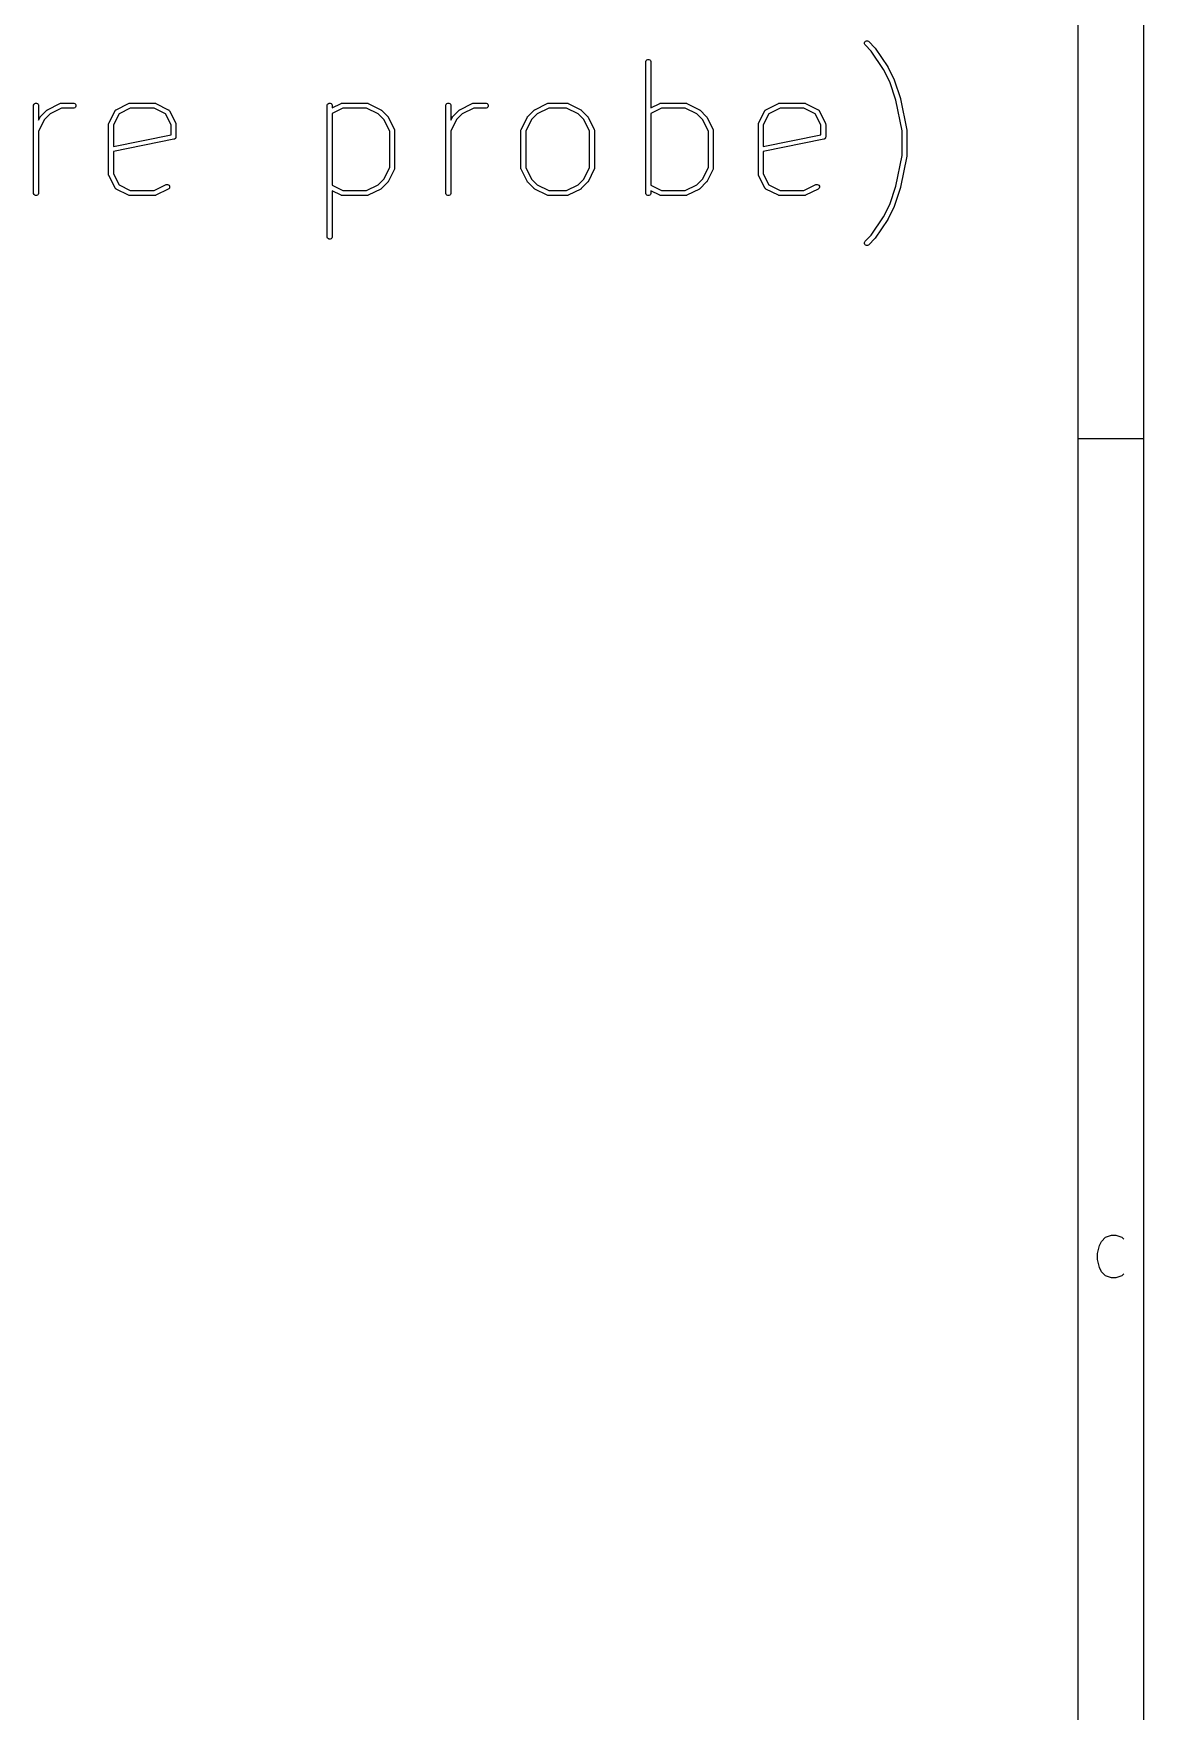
# Model space of a CAD drawing. Header units: inches. Extents: x 0.4 to 11.3, y -7.9 to -0.4.
# Drawn here: x 9.967 to 11.299, y -5.859 to -3.844 of the extents above; entities that cross this region are included whole.
import ezdxf

# ---------------------------------------------------------------- set-up
doc = ezdxf.new("R2010")
doc.units = ezdxf.units.IN
doc.header["$MEASUREMENT"] = 0
doc.layers.add('User.Drawings', color=9, linetype='CONTINUOUS', true_color=0xc2c2c2)

msp = doc.modelspace()

# ---------------------------------------------------------------- linework, layer by layer
at = {"layer": 'BLACK', "linetype": 'CONTINUOUS'}
for p, q in [((11.2993, -0.3937), (11.2993, -7.8743)), ((11.2206, -0.4724), (11.2206, -7.7956)), ((11.2993, -4.3307), (11.2206, -4.3307)), ((11.2441, -5.3091), (11.2465, -5.2993)), ((11.2465, -5.2993), (11.249, -5.2945)), ((11.249, -5.2945), (11.2538, -5.2896)), ((11.2538, -5.2896), (11.2611, -5.2871)), ((11.2611, -5.2871), (11.266, -5.2871)), ((11.266, -5.2871), (11.2733, -5.2896)), ((11.2733, -5.2896), (11.2758, -5.292)), ((11.2441, -5.3164), (11.2441, -5.3091)), ((11.2465, -5.3261), (11.2441, -5.3164)), ((11.249, -5.331), (11.2465, -5.3261)), ((11.2538, -5.3359), (11.249, -5.331)), ((11.2611, -5.3383), (11.2538, -5.3359)), ((11.266, -5.3383), (11.2611, -5.3383)), ((11.2733, -5.3359), (11.266, -5.3383)), ((11.2758, -5.3335), (11.2733, -5.3359))]:
    msp.add_line(p, q, dxfattribs=at)
at = {"layer": 'User.Drawings', "linetype": 'CONTINUOUS'}
for p, q in [((10.9646, -3.855), (10.9651, -3.8539)), ((10.9646, -3.8561), (10.9646, -3.855)), ((10.9651, -3.8572), (10.9646, -3.8561)), ((10.9651, -3.8539), (10.9659, -3.8531)), ((10.9654, -3.8576), (10.9651, -3.8572)), ((10.9727, -3.8649), (10.9654, -3.8576)), ((10.9659, -3.8531), (10.9669, -3.8527)), ((10.9669, -3.8527), (10.9681, -3.8527)), ((10.9681, -3.8527), (10.9692, -3.8531)), ((10.9692, -3.8531), (10.9696, -3.8535)), ((10.9696, -3.8535), (10.9771, -3.861)), ((10.9875, -3.887), (10.9727, -3.8649)), ((10.9771, -3.861), (10.9771, -3.861)), ((10.9771, -3.861), (10.9771, -3.861)), ((10.9771, -3.861), (10.9773, -3.8612)), ((10.9773, -3.8612), (10.9775, -3.8614)), ((10.9775, -3.8614), (10.9775, -3.8614)), ((10.9775, -3.8614), (10.9775, -3.8614)), ((10.9775, -3.8614), (10.9925, -3.8839)), ((10.7021, -3.8781), (10.7022, -3.8775)), ((10.7021, -4.0355), (10.7021, -3.8781)), ((10.7022, -3.8775), (10.7026, -3.8764)), ((10.7026, -3.8764), (10.7034, -3.8756)), ((10.7034, -3.8756), (10.7045, -3.8752)), ((10.7045, -3.8752), (10.7056, -3.8752)), ((10.7056, -3.8752), (10.7067, -3.8756)), ((10.7067, -3.8756), (10.7075, -3.8764)), ((10.7075, -3.8764), (10.7079, -3.8775)), ((10.7079, -3.8775), (10.708, -3.8781)), ((10.708, -3.8781), (10.708, -3.9333)), ((10.9948, -3.9017), (10.9875, -3.887)), ((10.9925, -3.8839), (10.9926, -3.8841)), ((10.9926, -3.8841), (10.9927, -3.8842)), ((10.9927, -3.8842), (11.0002, -3.8992)), ((11.0022, -3.9238), (10.9948, -3.9017)), ((11.0002, -3.8992), (11.0002, -3.8994)), ((11.0002, -3.8994), (11.0003, -3.8996)), ((11.0003, -3.8996), (11.0078, -3.9221)), ((9.9672, -3.93), (9.9677, -3.9289)), ((9.9677, -3.9289), (9.9685, -3.9281)), ((9.9685, -3.9281), (9.9696, -3.9277)), ((9.9696, -3.9277), (9.9707, -3.9277)), ((9.9707, -3.9277), (9.9718, -3.9281)), ((9.9718, -3.9281), (9.9726, -3.9289)), ((9.9726, -3.9289), (9.973, -3.93)), ((9.9838, -3.9354), (9.9988, -3.9279)), ((9.9988, -3.9279), (9.9994, -3.9277)), ((9.9994, -3.9277), (9.9995, -3.9277)), ((9.9995, -3.9277), (9.9996, -3.9277)), ((9.9996, -3.9277), (10.0001, -3.9276)), ((10.0001, -3.9276), (10.0151, -3.9276)), ((10.0151, -3.9276), (10.0157, -3.9277)), ((10.0157, -3.9277), (10.0168, -3.9281)), ((10.0168, -3.9281), (10.0176, -3.9289)), ((10.0176, -3.9289), (10.018, -3.93)), ((10.0663, -3.9354), (10.0813, -3.9279)), ((10.0813, -3.9279), (10.0818, -3.9277)), ((10.0818, -3.9277), (10.082, -3.9277)), ((10.082, -3.9277), (10.0826, -3.9276)), ((10.082, -3.9277), (10.082, -3.9277)), ((10.0826, -3.9276), (10.1126, -3.9276)), ((10.1126, -3.9276), (10.1132, -3.9277)), ((10.1132, -3.9277), (10.1133, -3.9277)), ((10.1133, -3.9277), (10.1134, -3.9277)), ((10.1134, -3.9277), (10.1139, -3.9279)), ((10.1139, -3.9279), (10.1289, -3.9354)), ((10.3197, -3.93), (10.3201, -3.9289)), ((10.3201, -3.9289), (10.321, -3.9281)), ((10.321, -3.9281), (10.322, -3.9277)), ((10.322, -3.9277), (10.3232, -3.9277)), ((10.3232, -3.9277), (10.3242, -3.9281)), ((10.3242, -3.9281), (10.3251, -3.9289)), ((10.3251, -3.9289), (10.3255, -3.93)), ((10.3255, -3.9333), (10.3363, -3.9279)), ((10.3363, -3.9279), (10.3368, -3.9277)), ((10.3368, -3.9277), (10.3369, -3.9277)), ((10.3369, -3.9277), (10.337, -3.9277)), ((10.337, -3.9277), (10.3376, -3.9276)), ((10.3376, -3.9276), (10.3676, -3.9276)), ((10.3676, -3.9276), (10.3682, -3.9277)), ((10.3682, -3.9277), (10.3683, -3.9277)), ((10.3683, -3.9277), (10.3684, -3.9277)), ((10.3684, -3.9277), (10.3689, -3.9279)), ((10.3689, -3.9279), (10.3839, -3.9354)), ((10.4622, -3.93), (10.4626, -3.9289)), ((10.4626, -3.9289), (10.4634, -3.9281)), ((10.4634, -3.9281), (10.4645, -3.9277)), ((10.4645, -3.9277), (10.4657, -3.9277)), ((10.4657, -3.9277), (10.4667, -3.9281)), ((10.4667, -3.9281), (10.4675, -3.9289)), ((10.4675, -3.9289), (10.468, -3.93)), ((10.4788, -3.9354), (10.4938, -3.9279)), ((10.4938, -3.9279), (10.4943, -3.9277)), ((10.4943, -3.9277), (10.4944, -3.9277)), ((10.4944, -3.9277), (10.4945, -3.9277)), ((10.4945, -3.9277), (10.4951, -3.9276)), ((10.4951, -3.9276), (10.5101, -3.9276)), ((10.5101, -3.9276), (10.5106, -3.9277)), ((10.5106, -3.9277), (10.5117, -3.9281)), ((10.5117, -3.9281), (10.5125, -3.9289)), ((10.5125, -3.9289), (10.513, -3.93)), ((10.5687, -3.9354), (10.5837, -3.9279)), ((10.5837, -3.9279), (10.5843, -3.9277)), ((10.5843, -3.9277), (10.5844, -3.9277)), ((10.5844, -3.9277), (10.5845, -3.9277)), ((10.5845, -3.9277), (10.5851, -3.9276)), ((10.5851, -3.9276), (10.6076, -3.9276)), ((10.6076, -3.9276), (10.6081, -3.9277)), ((10.6081, -3.9277), (10.6082, -3.9277)), ((10.6082, -3.9277), (10.6083, -3.9277)), ((10.6083, -3.9277), (10.6089, -3.9279)), ((10.6089, -3.9279), (10.6239, -3.9354)), ((10.708, -3.9333), (10.7187, -3.9279)), ((10.7187, -3.9279), (10.7193, -3.9277)), ((10.7193, -3.9277), (10.7194, -3.9277)), ((10.7194, -3.9277), (10.7195, -3.9277)), ((10.7195, -3.9277), (10.72, -3.9276)), ((10.72, -3.9276), (10.75, -3.9276)), ((10.75, -3.9276), (10.7506, -3.9277)), ((10.7506, -3.9277), (10.7507, -3.9277)), ((10.7507, -3.9277), (10.7508, -3.9277)), ((10.7508, -3.9277), (10.7514, -3.9279)), ((10.7514, -3.9279), (10.7664, -3.9354)), ((10.8462, -3.9354), (10.8612, -3.9279)), ((10.8612, -3.9279), (10.8617, -3.9277)), ((10.8617, -3.9277), (10.8619, -3.9277)), ((10.8619, -3.9277), (10.862, -3.9277)), ((10.862, -3.9277), (10.8625, -3.9276)), ((10.8625, -3.9276), (10.8925, -3.9276)), ((10.8925, -3.9276), (10.8931, -3.9277)), ((10.8931, -3.9277), (10.8932, -3.9277)), ((10.8932, -3.9277), (10.8933, -3.9277)), ((10.8933, -3.9277), (10.8938, -3.9279)), ((10.8938, -3.9279), (10.9088, -3.9354)), ((11.0096, -3.9608), (11.0022, -3.9238)), ((11.0078, -3.9221), (11.0079, -3.9223)), ((11.0079, -3.9223), (11.0079, -3.9225)), ((11.0079, -3.9225), (11.0154, -3.96)), ((9.9672, -3.9306), (9.9672, -3.93)), ((9.9672, -4.0355), (9.9672, -3.9306)), ((9.973, -3.93), (9.9731, -3.9306)), ((9.9731, -3.9306), (9.9731, -3.948)), ((9.9731, -3.948), (9.975, -3.9442)), ((9.9801, -3.9473), (9.9731, -3.9612)), ((9.975, -3.9442), (9.9752, -3.944)), ((9.9752, -3.9438), (9.9753, -3.9437)), ((9.9752, -3.9439), (9.9752, -3.9438)), ((9.9752, -3.944), (9.9752, -3.9439)), ((9.9753, -3.9437), (9.9754, -3.9437)), ((9.9754, -3.9437), (9.9756, -3.9435)), ((9.9756, -3.9435), (9.983, -3.936)), ((9.9869, -3.9405), (9.9801, -3.9473)), ((9.983, -3.936), (9.9833, -3.9358)), ((9.9833, -3.9358), (9.9833, -3.9357)), ((9.9833, -3.9357), (9.9834, -3.9357)), ((9.9834, -3.9357), (9.9835, -3.9356)), ((9.9835, -3.9356), (9.9836, -3.9356)), ((9.9836, -3.9356), (9.9838, -3.9354)), ((10.0008, -3.9335), (9.9869, -3.9405)), ((10.0151, -3.9335), (10.0008, -3.9335)), ((10.0157, -3.9334), (10.0151, -3.9335)), ((10.0168, -3.933), (10.0157, -3.9334)), ((10.0176, -3.9322), (10.0168, -3.933)), ((10.018, -3.9311), (10.0176, -3.9322)), ((10.018, -3.93), (10.018, -3.9311)), ((10.0575, -3.9517), (10.065, -3.9367)), ((10.0698, -3.9403), (10.0631, -3.9537)), ((10.065, -3.9367), (10.065, -3.9366)), ((10.065, -3.9366), (10.0651, -3.9366)), ((10.0651, -3.9365), (10.0653, -3.9362)), ((10.0651, -3.9366), (10.0651, -3.9365)), ((10.0653, -3.9362), (10.0656, -3.936)), ((10.0656, -3.936), (10.0658, -3.9357)), ((10.0658, -3.9357), (10.0661, -3.9355)), ((10.0661, -3.9355), (10.0662, -3.9355)), ((10.0662, -3.9355), (10.0663, -3.9354)), ((10.0662, -3.9355), (10.0662, -3.9355)), ((10.0833, -3.9335), (10.0698, -3.9403)), ((10.1119, -3.9335), (10.0833, -3.9335)), ((10.1254, -3.9403), (10.1119, -3.9335)), ((10.1322, -3.9537), (10.1254, -3.9403)), ((10.1289, -3.9354), (10.129, -3.9355)), ((10.129, -3.9355), (10.1291, -3.9355)), ((10.1291, -3.9355), (10.1291, -3.9355)), ((10.1291, -3.9355), (10.1294, -3.9357)), ((10.1294, -3.9357), (10.1297, -3.936)), ((10.1297, -3.936), (10.13, -3.9362)), ((10.13, -3.9362), (10.1301, -3.9365)), ((10.1301, -3.9365), (10.1302, -3.9366)), ((10.1302, -3.9366), (10.1302, -3.9366)), ((10.1302, -3.9366), (10.1303, -3.9367)), ((10.1303, -3.9367), (10.1378, -3.9517)), ((10.3196, -3.9306), (10.3197, -3.93)), ((10.3196, -4.088), (10.3196, -3.9306)), ((10.3255, -3.93), (10.3255, -3.9306)), ((10.3255, -3.9306), (10.3255, -3.9333)), ((10.3383, -3.9335), (10.3255, -3.9399)), ((10.3255, -3.9399), (10.3255, -4.0262)), ((10.3669, -3.9335), (10.3383, -3.9335)), ((10.3808, -3.9405), (10.3669, -3.9335)), ((10.3877, -3.9473), (10.3808, -3.9405)), ((10.3839, -3.9354), (10.3842, -3.9356)), ((10.3842, -3.9356), (10.3842, -3.9356)), ((10.3842, -3.9356), (10.3843, -3.9357)), ((10.3843, -3.9357), (10.3844, -3.9357)), ((10.3844, -3.9357), (10.3844, -3.9358)), ((10.3844, -3.9358), (10.3847, -3.936)), ((10.3847, -3.936), (10.3922, -3.9435)), ((10.3946, -3.9612), (10.3877, -3.9473)), ((10.3922, -3.9435), (10.3924, -3.9437)), ((10.3924, -3.9437), (10.3924, -3.9437)), ((10.3924, -3.9437), (10.3925, -3.9438)), ((10.3925, -3.9438), (10.3925, -3.9439)), ((10.3925, -3.9439), (10.3926, -3.944)), ((10.3926, -3.944), (10.3927, -3.9442)), ((10.3927, -3.9442), (10.4002, -3.9592)), ((10.4621, -3.9306), (10.4622, -3.93)), ((10.4621, -4.0355), (10.4621, -3.9306)), ((10.468, -3.93), (10.468, -3.9306)), ((10.468, -3.9306), (10.468, -3.948)), ((10.468, -3.948), (10.4699, -3.9442)), ((10.475, -3.9473), (10.468, -3.9612)), ((10.4699, -3.9442), (10.4701, -3.944)), ((10.4701, -3.9439), (10.4702, -3.9438)), ((10.4701, -3.944), (10.4701, -3.9439)), ((10.4702, -3.9438), (10.4702, -3.9437)), ((10.4702, -3.9437), (10.4703, -3.9437)), ((10.4703, -3.9437), (10.4705, -3.9435)), ((10.4705, -3.9435), (10.478, -3.936)), ((10.4818, -3.9405), (10.475, -3.9473)), ((10.478, -3.936), (10.4782, -3.9358)), ((10.4782, -3.9358), (10.4783, -3.9357)), ((10.4783, -3.9357), (10.4784, -3.9357)), ((10.4784, -3.9357), (10.4784, -3.9356)), ((10.4784, -3.9356), (10.4785, -3.9356)), ((10.4785, -3.9356), (10.4788, -3.9354)), ((10.4958, -3.9335), (10.4818, -3.9405)), ((10.5101, -3.9335), (10.4958, -3.9335)), ((10.5106, -3.9334), (10.5101, -3.9335)), ((10.5117, -3.933), (10.5106, -3.9334)), ((10.5125, -3.9322), (10.5117, -3.933)), ((10.513, -3.9311), (10.5125, -3.9322)), ((10.513, -3.93), (10.513, -3.9311)), ((10.5524, -3.9592), (10.5599, -3.9442)), ((10.565, -3.9473), (10.558, -3.9612)), ((10.5599, -3.9442), (10.5601, -3.944)), ((10.5601, -3.9439), (10.5602, -3.9438)), ((10.5601, -3.944), (10.5601, -3.9439)), ((10.5602, -3.9438), (10.5602, -3.9437)), ((10.5602, -3.9437), (10.5603, -3.9437)), ((10.5603, -3.9437), (10.5605, -3.9435)), ((10.5605, -3.9435), (10.568, -3.936)), ((10.5718, -3.9405), (10.565, -3.9473)), ((10.568, -3.936), (10.5682, -3.9358)), ((10.5682, -3.9358), (10.5683, -3.9357)), ((10.5683, -3.9357), (10.5684, -3.9356)), ((10.5683, -3.9357), (10.5683, -3.9357)), ((10.5684, -3.9356), (10.5685, -3.9356)), ((10.5685, -3.9356), (10.5687, -3.9354)), ((10.5858, -3.9335), (10.5718, -3.9405)), ((10.6069, -3.9335), (10.5858, -3.9335)), ((10.6208, -3.9405), (10.6069, -3.9335)), ((10.6276, -3.9473), (10.6208, -3.9405)), ((10.6239, -3.9354), (10.6241, -3.9356)), ((10.6241, -3.9356), (10.6242, -3.9356)), ((10.6242, -3.9356), (10.6243, -3.9357)), ((10.6243, -3.9357), (10.6244, -3.9357)), ((10.6244, -3.9357), (10.6244, -3.9358)), ((10.6244, -3.9358), (10.6246, -3.936)), ((10.6246, -3.936), (10.6321, -3.9435)), ((10.6346, -3.9612), (10.6276, -3.9473)), ((10.6321, -3.9435), (10.6323, -3.9437)), ((10.6323, -3.9437), (10.6324, -3.9437)), ((10.6324, -3.9437), (10.6324, -3.9438)), ((10.6324, -3.9438), (10.6325, -3.9439)), ((10.6325, -3.9439), (10.6325, -3.944)), ((10.6325, -3.944), (10.6327, -3.9442)), ((10.6327, -3.9442), (10.6402, -3.9592)), ((10.7207, -3.9335), (10.708, -3.9399)), ((10.708, -3.9399), (10.708, -4.0262)), ((10.7493, -3.9335), (10.7207, -3.9335)), ((10.7633, -3.9405), (10.7493, -3.9335)), ((10.7701, -3.9473), (10.7633, -3.9405)), ((10.7664, -3.9354), (10.7666, -3.9356)), ((10.7666, -3.9356), (10.7667, -3.9356)), ((10.7667, -3.9356), (10.7668, -3.9357)), ((10.7668, -3.9357), (10.7669, -3.9357)), ((10.7669, -3.9357), (10.7669, -3.9358)), ((10.7669, -3.9358), (10.7671, -3.936)), ((10.7671, -3.936), (10.7746, -3.9435)), ((10.7771, -3.9612), (10.7701, -3.9473)), ((10.7746, -3.9435), (10.7748, -3.9437)), ((10.7748, -3.9437), (10.7749, -3.9437)), ((10.7749, -3.9437), (10.7749, -3.9438)), ((10.7749, -3.9438), (10.775, -3.9439)), ((10.775, -3.9439), (10.775, -3.944)), ((10.775, -3.944), (10.7752, -3.9442)), ((10.7752, -3.9442), (10.7827, -3.9592)), ((10.8374, -3.9517), (10.8449, -3.9367)), ((10.8497, -3.9403), (10.843, -3.9537)), ((10.8449, -3.9367), (10.8449, -3.9366)), ((10.8449, -3.9366), (10.845, -3.9366)), ((10.845, -3.9365), (10.8452, -3.9362)), ((10.845, -3.9366), (10.845, -3.9365)), ((10.8452, -3.9362), (10.8455, -3.936)), ((10.8455, -3.936), (10.8457, -3.9357)), ((10.8457, -3.9357), (10.846, -3.9355)), ((10.846, -3.9355), (10.8461, -3.9355)), ((10.8461, -3.9355), (10.8462, -3.9354)), ((10.8461, -3.9355), (10.8461, -3.9355)), ((10.8632, -3.9335), (10.8497, -3.9403)), ((10.8918, -3.9335), (10.8632, -3.9335)), ((10.9053, -3.9403), (10.8918, -3.9335)), ((10.9121, -3.9537), (10.9053, -3.9403)), ((10.9088, -3.9354), (10.9089, -3.9355)), ((10.9089, -3.9355), (10.909, -3.9355)), ((10.909, -3.9355), (10.909, -3.9355)), ((10.909, -3.9355), (10.9093, -3.9357)), ((10.9093, -3.9357), (10.9096, -3.936)), ((10.9096, -3.936), (10.9099, -3.9362)), ((10.9099, -3.9362), (10.91, -3.9365)), ((10.91, -3.9365), (10.9101, -3.9366)), ((10.9101, -3.9366), (10.9101, -3.9366)), ((10.9101, -3.9366), (10.9102, -3.9367)), ((10.9102, -3.9367), (10.9177, -3.9517)), ((9.9731, -3.9612), (9.9731, -4.0355)), ((10.0572, -3.9525), (10.0573, -3.9524)), ((10.0572, -3.953), (10.0572, -3.9525)), ((10.0572, -4.013), (10.0572, -3.953)), ((10.0573, -3.9523), (10.0575, -3.9517)), ((10.0573, -3.9524), (10.0573, -3.9523)), ((10.0631, -3.9537), (10.0631, -3.9794)), ((10.0631, -3.9794), (10.1322, -3.9656)), ((10.1322, -3.9656), (10.1322, -3.9537)), ((10.1374, -3.9699), (10.1372, -3.9701)), ((10.1376, -3.9697), (10.1374, -3.9699)), ((10.1377, -3.9694), (10.1376, -3.9697)), ((10.1378, -3.9692), (10.1377, -3.9694)), ((10.1378, -3.9517), (10.138, -3.9523)), ((10.1379, -3.9689), (10.1378, -3.9692)), ((10.138, -3.9686), (10.1379, -3.9689)), ((10.138, -3.9523), (10.138, -3.9524)), ((10.138, -3.9524), (10.138, -3.9525)), ((10.138, -3.9525), (10.1381, -3.953)), ((10.1381, -3.968), (10.138, -3.9686)), ((10.1381, -3.953), (10.1381, -3.968)), ((10.3946, -4.0048), (10.3946, -3.9612)), ((10.4002, -3.9592), (10.4004, -3.9598)), ((10.4004, -3.9598), (10.4004, -3.9599)), ((10.4004, -3.9599), (10.4005, -3.96)), ((10.4005, -3.96), (10.4005, -3.9605)), ((10.4005, -3.9605), (10.4005, -4.0055)), ((10.468, -3.9612), (10.468, -4.0355)), ((10.5521, -3.9605), (10.5522, -3.96)), ((10.5521, -4.0055), (10.5521, -3.9605)), ((10.5522, -3.9598), (10.5524, -3.9592)), ((10.5522, -3.9599), (10.5522, -3.9598)), ((10.5522, -3.96), (10.5522, -3.9599)), ((10.558, -3.9612), (10.558, -4.0048)), ((10.6346, -4.0048), (10.6346, -3.9612)), ((10.6402, -3.9592), (10.6404, -3.9598)), ((10.6404, -3.9598), (10.6404, -3.9599)), ((10.6404, -3.9599), (10.6405, -3.96)), ((10.6405, -3.96), (10.6405, -3.9605)), ((10.6405, -3.9605), (10.6405, -4.0055)), ((10.7771, -4.0048), (10.7771, -3.9612)), ((10.7827, -3.9592), (10.7829, -3.9598)), ((10.7829, -3.9598), (10.7829, -3.9599)), ((10.7829, -3.9599), (10.7829, -3.96)), ((10.7829, -3.96), (10.783, -3.9605)), ((10.783, -3.9605), (10.783, -4.0055)), ((10.8371, -3.9525), (10.8372, -3.9524)), ((10.8371, -3.953), (10.8371, -3.9525)), ((10.8371, -4.013), (10.8371, -3.953)), ((10.8372, -3.9523), (10.8374, -3.9517)), ((10.8372, -3.9524), (10.8372, -3.9523)), ((10.843, -3.9537), (10.843, -3.9794)), ((10.843, -3.9794), (10.9121, -3.9656)), ((10.9121, -3.9656), (10.9121, -3.9537)), ((10.9173, -3.9699), (10.9171, -3.9701)), ((10.9175, -3.9697), (10.9173, -3.9699)), ((10.9176, -3.9694), (10.9175, -3.9697)), ((10.9178, -3.9692), (10.9176, -3.9694)), ((10.9177, -3.9517), (10.9179, -3.9523)), ((10.9179, -3.9686), (10.9178, -3.9689)), ((10.9178, -3.9689), (10.9178, -3.9692)), ((10.9179, -3.9523), (10.9179, -3.9524)), ((10.9179, -3.9524), (10.9179, -3.9525)), ((10.9179, -3.9525), (10.918, -3.953)), ((10.918, -3.968), (10.9179, -3.9686)), ((10.918, -3.953), (10.918, -3.968)), ((11.0096, -3.9903), (11.0096, -3.9608)), ((11.0154, -3.96), (11.0154, -3.96)), ((11.0154, -3.96), (11.0154, -3.96)), ((11.0154, -3.96), (11.0154, -3.9603)), ((11.0154, -3.9603), (11.0155, -3.9605)), ((11.0155, -3.9605), (11.0155, -3.9605)), ((11.0155, -3.9605), (11.0155, -3.9605)), ((11.0155, -3.9605), (11.0155, -3.9905)), ((10.1357, -3.9709), (10.0631, -3.9855)), ((10.0631, -3.9855), (10.0631, -4.0123)), ((10.1363, -3.9708), (10.1357, -3.9709)), ((10.1357, -3.9709), (10.1357, -3.9709)), ((10.1357, -3.9709), (10.1357, -3.9709)), ((10.1357, -3.9709), (10.1357, -3.9709)), ((10.1365, -3.9706), (10.1363, -3.9708)), ((10.1368, -3.9705), (10.1365, -3.9706)), ((10.137, -3.9703), (10.1368, -3.9705)), ((10.1372, -3.9701), (10.137, -3.9703)), ((10.9156, -3.9709), (10.843, -3.9855)), ((10.843, -3.9855), (10.843, -4.0123)), ((10.9162, -3.9708), (10.9156, -3.9709)), ((10.9156, -3.9709), (10.9156, -3.9709)), ((10.9156, -3.9709), (10.9156, -3.9709)), ((10.9156, -3.9709), (10.9156, -3.9709)), ((10.9164, -3.9706), (10.9162, -3.9708)), ((10.9167, -3.9705), (10.9164, -3.9706)), ((10.9169, -3.9703), (10.9167, -3.9705)), ((10.9171, -3.9701), (10.9169, -3.9703)), ((10.3877, -4.0188), (10.3946, -4.0048)), ((10.4002, -4.0069), (10.3927, -4.0219)), ((10.4004, -4.0063), (10.4002, -4.0069)), ((10.4005, -4.0061), (10.4004, -4.0062)), ((10.4004, -4.0062), (10.4004, -4.0063)), ((10.4005, -4.0055), (10.4005, -4.0061)), ((10.5522, -4.0061), (10.5521, -4.0055)), ((10.5522, -4.0062), (10.5522, -4.0061)), ((10.5522, -4.0063), (10.5522, -4.0062)), ((10.5524, -4.0069), (10.5522, -4.0063)), ((10.5599, -4.0219), (10.5524, -4.0069)), ((10.558, -4.0048), (10.565, -4.0188)), ((10.6276, -4.0188), (10.6346, -4.0048)), ((10.6402, -4.0069), (10.6327, -4.0219)), ((10.6404, -4.0063), (10.6402, -4.0069)), ((10.6405, -4.0061), (10.6404, -4.0062)), ((10.6404, -4.0062), (10.6404, -4.0063)), ((10.6405, -4.0055), (10.6405, -4.0061)), ((10.7701, -4.0188), (10.7771, -4.0048)), ((10.7827, -4.0069), (10.7752, -4.0219)), ((10.7829, -4.0063), (10.7827, -4.0069)), ((10.783, -4.0055), (10.7829, -4.0061)), ((10.7829, -4.0061), (10.7829, -4.0062)), ((10.7829, -4.0062), (10.7829, -4.0063)), ((11.0022, -4.0273), (11.0096, -3.9903)), ((11.0154, -3.9911), (11.0079, -4.0286)), ((11.0155, -3.9905), (11.0154, -3.9908)), ((11.0154, -3.9908), (11.0154, -3.9911)), ((11.0154, -3.9911), (11.0154, -3.9911)), ((11.0154, -3.9911), (11.0154, -3.9911)), ((11.0155, -3.9905), (11.0155, -3.9905)), ((11.0155, -3.9905), (11.0155, -3.9905)), ((10.0572, -4.0136), (10.0572, -4.013)), ((10.0573, -4.0137), (10.0572, -4.0136)), ((10.0573, -4.0138), (10.0573, -4.0137)), ((10.0575, -4.0144), (10.0573, -4.0138)), ((10.065, -4.0294), (10.0575, -4.0144)), ((10.0631, -4.0123), (10.0698, -4.0258)), ((10.065, -4.0295), (10.065, -4.0294)), ((10.0651, -4.0295), (10.065, -4.0295)), ((10.0651, -4.0296), (10.0651, -4.0295)), ((10.0653, -4.0298), (10.0651, -4.0296)), ((10.0656, -4.0301), (10.0653, -4.0298)), ((10.0658, -4.0304), (10.0656, -4.0301)), ((10.0661, -4.0306), (10.0658, -4.0304)), ((10.0698, -4.0258), (10.0833, -4.0326)), ((10.1119, -4.0326), (10.1263, -4.0254)), ((10.1263, -4.0254), (10.1268, -4.0252)), ((10.1268, -4.0252), (10.128, -4.0251)), ((10.128, -4.0251), (10.1291, -4.0255)), ((10.1294, -4.0304), (10.1289, -4.0307)), ((10.1291, -4.0255), (10.13, -4.0262)), ((10.1302, -4.0295), (10.1294, -4.0304)), ((10.13, -4.0262), (10.1305, -4.0273)), ((10.1305, -4.0284), (10.1302, -4.0295)), ((10.1305, -4.0273), (10.1305, -4.0284)), ((10.3255, -4.0262), (10.3383, -4.0326)), ((10.3669, -4.0326), (10.3808, -4.0256)), ((10.3808, -4.0256), (10.3877, -4.0188)), ((10.3844, -4.0304), (10.3843, -4.0304)), ((10.3847, -4.0301), (10.3844, -4.0303)), ((10.3844, -4.0303), (10.3844, -4.0304)), ((10.3922, -4.0226), (10.3847, -4.0301)), ((10.3924, -4.0224), (10.3922, -4.0226)), ((10.3925, -4.0223), (10.3924, -4.0224)), ((10.3924, -4.0224), (10.3924, -4.0224)), ((10.3926, -4.0221), (10.3925, -4.0222)), ((10.3925, -4.0222), (10.3925, -4.0223)), ((10.3927, -4.0219), (10.3926, -4.0221)), ((10.5601, -4.0221), (10.5599, -4.0219)), ((10.5601, -4.0222), (10.5601, -4.0221)), ((10.5602, -4.0223), (10.5601, -4.0222)), ((10.5602, -4.0224), (10.5602, -4.0223)), ((10.5603, -4.0224), (10.5602, -4.0224)), ((10.5605, -4.0226), (10.5603, -4.0224)), ((10.568, -4.0301), (10.5605, -4.0226)), ((10.565, -4.0188), (10.5718, -4.0256)), ((10.5682, -4.0303), (10.568, -4.0301)), ((10.5683, -4.0304), (10.5682, -4.0303)), ((10.5683, -4.0304), (10.5683, -4.0304)), ((10.5718, -4.0256), (10.5858, -4.0326)), ((10.6069, -4.0326), (10.6208, -4.0256)), ((10.6208, -4.0256), (10.6276, -4.0188)), ((10.6244, -4.0304), (10.6243, -4.0304)), ((10.6246, -4.0301), (10.6244, -4.0303)), ((10.6244, -4.0303), (10.6244, -4.0304)), ((10.6321, -4.0226), (10.6246, -4.0301)), ((10.6323, -4.0224), (10.6321, -4.0226)), ((10.6324, -4.0224), (10.6323, -4.0224)), ((10.6325, -4.0222), (10.6324, -4.0223)), ((10.6324, -4.0223), (10.6324, -4.0224)), ((10.6327, -4.0219), (10.6325, -4.0221)), ((10.6325, -4.0221), (10.6325, -4.0222)), ((10.708, -4.0262), (10.7207, -4.0326)), ((10.7493, -4.0326), (10.7633, -4.0256)), ((10.7633, -4.0256), (10.7701, -4.0188)), ((10.7669, -4.0304), (10.7668, -4.0304)), ((10.7671, -4.0301), (10.7669, -4.0303)), ((10.7669, -4.0303), (10.7669, -4.0304)), ((10.7746, -4.0226), (10.7671, -4.0301)), ((10.7748, -4.0224), (10.7746, -4.0226)), ((10.7749, -4.0224), (10.7748, -4.0224)), ((10.775, -4.0222), (10.7749, -4.0223)), ((10.7749, -4.0223), (10.7749, -4.0224)), ((10.7752, -4.0219), (10.775, -4.0221)), ((10.775, -4.0221), (10.775, -4.0222)), ((10.8371, -4.0136), (10.8371, -4.013)), ((10.8372, -4.0137), (10.8371, -4.0136)), ((10.8372, -4.0138), (10.8372, -4.0137)), ((10.8374, -4.0144), (10.8372, -4.0138)), ((10.8449, -4.0294), (10.8374, -4.0144)), ((10.843, -4.0123), (10.8497, -4.0258)), ((10.8449, -4.0295), (10.8449, -4.0294)), ((10.845, -4.0295), (10.8449, -4.0295)), ((10.845, -4.0296), (10.845, -4.0295)), ((10.8452, -4.0298), (10.845, -4.0296)), ((10.8455, -4.0301), (10.8452, -4.0298)), ((10.8457, -4.0304), (10.8455, -4.0301)), ((10.846, -4.0306), (10.8457, -4.0304)), ((10.8497, -4.0258), (10.8632, -4.0326)), ((10.8918, -4.0326), (10.9062, -4.0254)), ((10.9062, -4.0254), (10.9067, -4.0252)), ((10.9067, -4.0252), (10.9079, -4.0251)), ((10.9079, -4.0251), (10.909, -4.0255)), ((10.9093, -4.0304), (10.9088, -4.0307)), ((10.909, -4.0255), (10.9099, -4.0262)), ((10.9101, -4.0295), (10.9093, -4.0304)), ((10.9099, -4.0262), (10.9104, -4.0273)), ((10.9105, -4.0284), (10.9101, -4.0295)), ((10.9104, -4.0273), (10.9105, -4.0284)), ((10.9948, -4.0494), (11.0022, -4.0273)), ((11.0078, -4.029), (11.0003, -4.0515)), ((11.0079, -4.0288), (11.0078, -4.029)), ((11.0079, -4.0286), (11.0079, -4.0288)), ((9.9672, -4.0361), (9.9672, -4.0355)), ((9.9677, -4.0372), (9.9672, -4.0361)), ((9.9685, -4.038), (9.9677, -4.0372)), ((9.9696, -4.0384), (9.9685, -4.038)), ((9.9707, -4.0384), (9.9696, -4.0384)), ((9.9718, -4.038), (9.9707, -4.0384)), ((9.9726, -4.0372), (9.9718, -4.038)), ((9.973, -4.0361), (9.9726, -4.0372)), ((9.9731, -4.0355), (9.973, -4.0361)), ((10.0662, -4.0306), (10.0661, -4.0306)), ((10.0663, -4.0307), (10.0662, -4.0306)), ((10.0662, -4.0306), (10.0662, -4.0306)), ((10.0813, -4.0382), (10.0663, -4.0307)), ((10.0818, -4.0384), (10.0813, -4.0382)), ((10.082, -4.0384), (10.0818, -4.0384)), ((10.0826, -4.0385), (10.082, -4.0384)), ((10.082, -4.0384), (10.082, -4.0384)), ((10.1126, -4.0385), (10.0826, -4.0385)), ((10.0833, -4.0326), (10.1119, -4.0326)), ((10.1132, -4.0384), (10.1126, -4.0385)), ((10.1133, -4.0384), (10.1132, -4.0384)), ((10.1134, -4.0384), (10.1133, -4.0384)), ((10.1139, -4.0382), (10.1134, -4.0384)), ((10.1289, -4.0307), (10.1139, -4.0382)), ((10.3363, -4.0382), (10.3255, -4.0328)), ((10.3255, -4.0328), (10.3255, -4.088)), ((10.3368, -4.0384), (10.3363, -4.0382)), ((10.3369, -4.0384), (10.3368, -4.0384)), ((10.337, -4.0384), (10.3369, -4.0384)), ((10.3376, -4.0385), (10.337, -4.0384)), ((10.3676, -4.0385), (10.3376, -4.0385)), ((10.3383, -4.0326), (10.3669, -4.0326)), ((10.3682, -4.0384), (10.3676, -4.0385)), ((10.3683, -4.0384), (10.3682, -4.0384)), ((10.3684, -4.0384), (10.3683, -4.0384)), ((10.3689, -4.0382), (10.3684, -4.0384)), ((10.3839, -4.0307), (10.3689, -4.0382)), ((10.3842, -4.0305), (10.3839, -4.0307)), ((10.3843, -4.0304), (10.3842, -4.0305)), ((10.3842, -4.0305), (10.3842, -4.0305)), ((10.4622, -4.0361), (10.4621, -4.0355)), ((10.4626, -4.0372), (10.4622, -4.0361)), ((10.4634, -4.038), (10.4626, -4.0372)), ((10.4645, -4.0384), (10.4634, -4.038)), ((10.4657, -4.0384), (10.4645, -4.0384)), ((10.4667, -4.038), (10.4657, -4.0384)), ((10.4675, -4.0372), (10.4667, -4.038)), ((10.468, -4.0361), (10.4675, -4.0372)), ((10.468, -4.0355), (10.468, -4.0361)), ((10.5684, -4.0305), (10.5683, -4.0304)), ((10.5685, -4.0305), (10.5684, -4.0305)), ((10.5687, -4.0307), (10.5685, -4.0305)), ((10.5837, -4.0382), (10.5687, -4.0307)), ((10.5843, -4.0384), (10.5837, -4.0382)), ((10.5844, -4.0384), (10.5843, -4.0384)), ((10.5845, -4.0384), (10.5844, -4.0384)), ((10.5851, -4.0385), (10.5845, -4.0384)), ((10.6076, -4.0385), (10.5851, -4.0385)), ((10.5858, -4.0326), (10.6069, -4.0326)), ((10.6081, -4.0384), (10.6076, -4.0385)), ((10.6082, -4.0384), (10.6081, -4.0384)), ((10.6083, -4.0384), (10.6082, -4.0384)), ((10.6089, -4.0382), (10.6083, -4.0384)), ((10.6239, -4.0307), (10.6089, -4.0382)), ((10.6241, -4.0305), (10.6239, -4.0307)), ((10.6242, -4.0305), (10.6241, -4.0305)), ((10.6243, -4.0304), (10.6242, -4.0305)), ((10.7022, -4.0361), (10.7021, -4.0355)), ((10.7026, -4.0372), (10.7022, -4.0361)), ((10.7034, -4.038), (10.7026, -4.0372)), ((10.7045, -4.0384), (10.7034, -4.038)), ((10.7056, -4.0384), (10.7045, -4.0384)), ((10.7067, -4.038), (10.7056, -4.0384)), ((10.7075, -4.0372), (10.7067, -4.038)), ((10.7079, -4.0361), (10.7075, -4.0372)), ((10.708, -4.0355), (10.7079, -4.0361)), ((10.7187, -4.0382), (10.708, -4.0328)), ((10.708, -4.0328), (10.708, -4.0355)), ((10.7193, -4.0384), (10.7187, -4.0382)), ((10.7194, -4.0384), (10.7193, -4.0384)), ((10.7195, -4.0384), (10.7194, -4.0384)), ((10.72, -4.0385), (10.7195, -4.0384)), ((10.75, -4.0385), (10.72, -4.0385)), ((10.7207, -4.0326), (10.7493, -4.0326)), ((10.7506, -4.0384), (10.75, -4.0385)), ((10.7507, -4.0384), (10.7506, -4.0384)), ((10.7508, -4.0384), (10.7507, -4.0384)), ((10.7514, -4.0382), (10.7508, -4.0384)), ((10.7664, -4.0307), (10.7514, -4.0382)), ((10.7666, -4.0305), (10.7664, -4.0307)), ((10.7667, -4.0305), (10.7666, -4.0305)), ((10.7668, -4.0304), (10.7667, -4.0305)), ((10.8461, -4.0306), (10.846, -4.0306)), ((10.8462, -4.0307), (10.8461, -4.0306)), ((10.8461, -4.0306), (10.8461, -4.0306)), ((10.8612, -4.0382), (10.8462, -4.0307)), ((10.8617, -4.0384), (10.8612, -4.0382)), ((10.8619, -4.0384), (10.8617, -4.0384)), ((10.862, -4.0384), (10.8619, -4.0384)), ((10.8625, -4.0385), (10.862, -4.0384)), ((10.8925, -4.0385), (10.8625, -4.0385)), ((10.8632, -4.0326), (10.8918, -4.0326)), ((10.8931, -4.0384), (10.8925, -4.0385)), ((10.8932, -4.0384), (10.8931, -4.0384)), ((10.8933, -4.0384), (10.8932, -4.0384)), ((10.8938, -4.0382), (10.8933, -4.0384)), ((10.9088, -4.0307), (10.8938, -4.0382)), ((10.9875, -4.064), (10.9948, -4.0494)), ((10.9727, -4.0862), (10.9875, -4.064)), ((10.9925, -4.0672), (10.9775, -4.0897)), ((10.9926, -4.067), (10.9925, -4.0672)), ((10.9927, -4.0669), (10.9926, -4.067)), ((11.0002, -4.0519), (10.9927, -4.0669)), ((11.0003, -4.0515), (11.0002, -4.0517)), ((11.0002, -4.0517), (11.0002, -4.0519)), ((10.3197, -4.0886), (10.3196, -4.088)), ((10.3201, -4.0897), (10.3197, -4.0886)), ((10.321, -4.0905), (10.3201, -4.0897)), ((10.322, -4.0909), (10.321, -4.0905)), ((10.3242, -4.0905), (10.3232, -4.0909)), ((10.3251, -4.0897), (10.3242, -4.0905)), ((10.3255, -4.0886), (10.3251, -4.0897)), ((10.3255, -4.088), (10.3255, -4.0886)), ((10.9654, -4.0934), (10.9727, -4.0862)), ((10.9771, -4.0901), (10.9696, -4.0976)), ((10.9773, -4.0899), (10.9771, -4.0901)), ((10.9771, -4.0901), (10.9771, -4.0901)), ((10.9771, -4.0901), (10.9771, -4.0901)), ((10.9775, -4.0897), (10.9773, -4.0899)), ((10.9775, -4.0897), (10.9775, -4.0897)), ((10.9775, -4.0897), (10.9775, -4.0897)), ((10.3232, -4.0909), (10.322, -4.0909)), ((10.9646, -4.095), (10.9651, -4.0939)), ((10.9646, -4.0961), (10.9646, -4.095)), ((10.9651, -4.0972), (10.9646, -4.0961)), ((10.9651, -4.0939), (10.9654, -4.0934)), ((10.9659, -4.098), (10.9651, -4.0972)), ((10.9669, -4.0984), (10.9659, -4.098)), ((10.9681, -4.0984), (10.9669, -4.0984)), ((10.9692, -4.098), (10.9681, -4.0984)), ((10.9696, -4.0976), (10.9692, -4.098))]:
    msp.add_line(p, q, dxfattribs=at)

doc.saveas('drawing.dxf')
